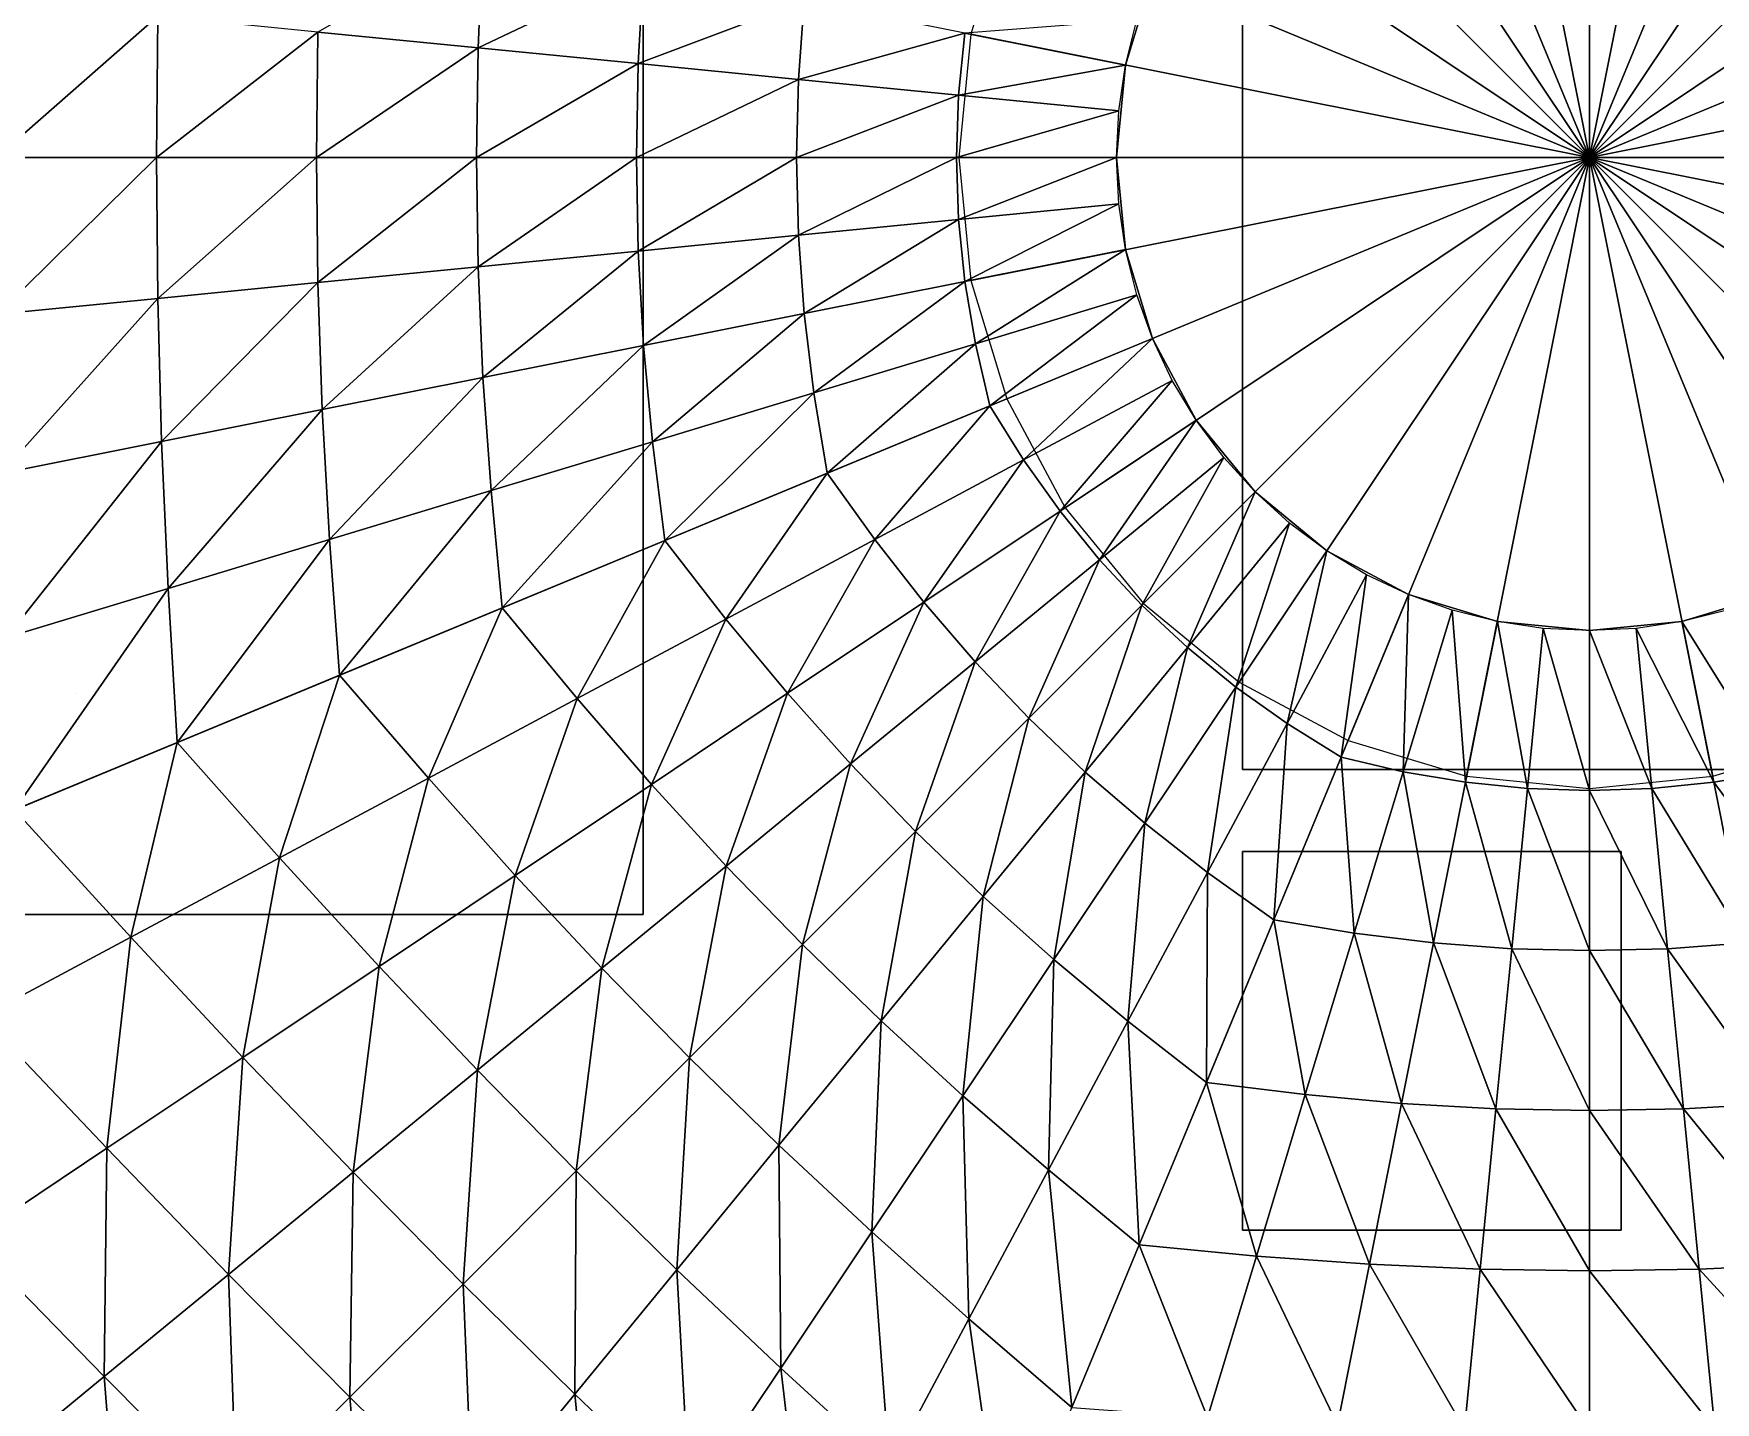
# Model space of a CAD drawing. Header units: metres. Extents: x -6.3 to 5, y -6 to 6.
# Drawn here: x -2.466 to 0.199, y -1.973 to 0.196 of the extents above; entities that cross this region are included whole.
import ezdxf

# ---------------------------------------------------------------- set-up
doc = ezdxf.new("R2010")
doc.units = ezdxf.units.M
for name, color, linetype in [('ACO_3D', 1, 'CONTINUOUS'), ('FUNDACAO', 5, 'CONTINUOUS'), ('MEMBRANA_3D', 3, 'CONTINUOUS'), ('MOBILIARIO', 9, 'CONTINUOUS'), ('VIDRO_3D', 4, 'CONTINUOUS')]:
    doc.layers.add(name, color=color, linetype=linetype)

msp = doc.modelspace()

# ---------------------------------------------------------------- linework, layer by layer
at = {"layer": 'ACO_3D'}
for points in [[(0.287, 0.6929, 4.6), (0.1463, 0.7356, 4.6), (0, 0.75, 4.6), (-0.1463, 0.7356, 4.6), (-0.287, 0.6929, 4.6), (-0.4167, 0.6236, 4.6), (-0.5303, 0.5303, 4.6), (-0.6236, 0.4167, 4.6), (-0.6929, 0.287, 4.6), (-0.7356, 0.1463, 4.6), (-0.75, 0, 4.6), (-0.7356, -0.1463, 4.6), (-0.6929, -0.287, 4.6), (-0.6236, -0.4167, 4.6), (-0.5303, -0.5303, 4.6), (-0.4167, -0.6236, 4.6), (-0.287, -0.6929, 4.6), (-0.1463, -0.7356, 4.6), (0, -0.75, 4.6), (0.1463, -0.7356, 4.6), (0.287, -0.6929, 4.6)], [(0.287, 0.6929, 5.05), (0.1463, 0.7356, 5.05), (0, 0.75, 5.05), (-0.1463, 0.7356, 5.05), (-0.287, 0.6929, 5.05), (-0.4167, 0.6236, 5.05), (-0.5303, 0.5303, 5.05), (-0.6236, 0.4167, 5.05), (-0.6929, 0.287, 5.05), (-0.7356, 0.1463, 5.05), (-0.75, 0, 5.05), (-0.7356, -0.1463, 5.05), (-0.6929, -0.287, 5.05), (-0.6236, -0.4167, 5.05), (-0.5303, -0.5303, 5.05), (-0.4167, -0.6236, 5.05), (-0.287, -0.6929, 5.05), (-0.1463, -0.7356, 5.05), (0, -0.75, 5.05), (0.1463, -0.7356, 5.05), (0.287, -0.6929, 5.05)], [(-3.4, -1.4083, 2.7), (-0.6929, -0.287, 4.6)], [(-1.4083, -3.4, 2.7), (-0.287, -0.6929, 4.6)]]:
    msp.add_polyline3d(points, dxfattribs=at)
at = {"layer": 'FUNDACAO'}
for points in [[(-2.4, -0.85, -0.2), (-2.4, -0.85, -2)], [(0, -0.85, -0.2), (0, -0.85, -2)]]:
    msp.add_polyline3d(points, dxfattribs=at)
at = {"layer": 'MEMBRANA_3D'}
msp.add_polyline3d([(0.3827, 0.9239, 5.2), (0.1951, 0.9808, 5.2), (0, 1, 5.2), (-0.1951, 0.9808, 5.2), (-0.3827, 0.9239, 5.2), (-0.5556, 0.8315, 5.2), (-0.7071, 0.7071, 5.2), (-0.8315, 0.5556, 5.2), (-0.9239, 0.3827, 5.2), (-0.9808, 0.1951, 5.2), (-1, 0, 5.2), (-0.9808, -0.1951, 5.2), (-0.9239, -0.3827, 5.2), (-0.8315, -0.5556, 5.2), (-0.7071, -0.7071, 5.2), (-0.5556, -0.8315, 5.2), (-0.3827, -0.9239, 5.2), (-0.1951, -0.9808, 5.2), (0, -1, 5.2), (0.1951, -0.9808, 5.2), (0.3827, -0.9239, 5.2)], dxfattribs=at)
for points in [[(0, 0, 5.3), (0, 1, 5.2), (-0.1951, 0.9808, 5.2), (0, 0, 5.3)], [(0, 0, 5.3), (0.1951, 0.9808, 5.2), (0, 1, 5.2), (0, 0, 5.3)], [(0, 0, 5.3), (-0.1951, 0.9808, 5.2), (-0.3827, 0.9239, 5.2), (0, 0, 5.3)], [(0, 0, 5.3), (0.3827, 0.9239, 5.2), (0.1951, 0.9808, 5.2), (0, 0, 5.3)], [(0, 0, 5.3), (-0.3827, 0.9239, 5.2), (-0.5556, 0.8315, 5.2), (0, 0, 5.3)], [(0, 0, 5.3), (0.5556, 0.8315, 5.2), (0.3827, 0.9239, 5.2), (0, 0, 5.3)], [(0, 0, 5.3), (-0.5556, 0.8315, 5.2), (-0.7071, 0.7071, 5.2), (0, 0, 5.3)], [(0, 0, 5.3), (0.7071, 0.7071, 5.2), (0.5556, 0.8315, 5.2), (0, 0, 5.3)], [(0, 0, 5.3), (-0.7071, 0.7071, 5.2), (-0.8315, 0.5556, 5.2), (0, 0, 5.3)], [(0, 0, 5.3), (0.8315, 0.5556, 5.2), (0.7071, 0.7071, 5.2), (0, 0, 5.3)], [(0, 0, 5.3), (-0.8315, 0.5556, 5.2), (-0.9239, 0.3827, 5.2), (0, 0, 5.3)], [(0, 0, 5.3), (0.9239, 0.3827, 5.2), (0.8315, 0.5556, 5.2), (0, 0, 5.3)], [(0, 0, 5.3), (-0.9239, 0.3827, 5.2), (-0.9808, 0.1951, 5.2), (0, 0, 5.3)], [(0, 0, 5.3), (0.9808, 0.1951, 5.2), (0.9239, 0.3827, 5.2), (0, 0, 5.3)], [(-1.754, 0.3489, 4.1599), (-2.0155, 0.1985, 4.0309), (-1.7617, 0.1735, 4.1694)], [(-1.4994, 0.2982, 4.2928), (-1.754, 0.3489, 4.1599), (-1.7617, 0.1735, 4.1694)], [(-1.4994, 0.2982, 4.2928), (-1.7617, 0.1735, 4.1694), (-1.5079, 0.1485, 4.2995)], [(-1.2448, 0.2476, 4.4149), (-1.4994, 0.2982, 4.2928), (-1.5079, 0.1485, 4.2995)], [(-2.2694, 0.2235, 3.8853), (-2.5232, 0.2485, 3.7334), (-2.525, 0, 3.7397)], [(-1.2448, 0.2476, 4.4149), (-1.5079, 0.1485, 4.2995), (-1.254, 0.1235, 4.419)], [(-0.9902, 0.197, 4.5222), (-1.2448, 0.2476, 4.4149), (-1.254, 0.1235, 4.419)], [(-2.2694, 0.2235, 3.8853), (-2.525, 0, 3.7397), (-2.2714, 0, 3.8905)], [(-2.0155, 0.1985, 4.0309), (-2.2694, 0.2235, 3.8853), (-2.2714, 0, 3.8905)], [(-0.7177, 0.2177, 4.6), (-0.9902, 0.197, 4.5222), (-0.7356, 0.1463, 4.6)], [(-2.0155, 0.1985, 4.0309), (-2.2714, 0, 3.8905), (-2.0179, 0, 4.0351)], [(-1.7617, 0.1735, 4.1694), (-2.0155, 0.1985, 4.0309), (-2.0179, 0, 4.0351)], [(-0.9902, 0.197, 4.5222), (-1.254, 0.1235, 4.419), (-1.0002, 0.0985, 4.5239)], [(-0.7356, 0.1463, 4.6), (-0.9902, 0.197, 4.5222), (-1.0002, 0.0985, 4.5239)], [(0, 0, 5.3), (-0.9808, 0.1951, 5.2), (-1, 0, 5.2), (0, 0, 5.3)], [(0, 0, 5.3), (1, 0, 5.2), (0.9808, 0.1951, 5.2), (0, 0, 5.3)], [(-1.7617, 0.1735, 4.1694), (-2.0179, 0, 4.0351), (-1.7643, 0, 4.1726)], [(-1.5079, 0.1485, 4.2995), (-1.7617, 0.1735, 4.1694), (-1.7643, 0, 4.1726)], [(-1.5079, 0.1485, 4.2995), (-1.7643, 0, 4.1726), (-1.5107, 0, 4.3017)], [(-1.254, 0.1235, 4.419), (-1.5079, 0.1485, 4.2995), (-1.5107, 0, 4.3017)], [(-0.7356, 0.1463, 4.6), (-1.0002, 0.0985, 4.5239), (-0.7464, 0.0735, 4.6)], [(-1.254, 0.1235, 4.419), (-1.5107, 0, 4.3017), (-1.2571, 0, 4.4203)], [(-1.0002, 0.0985, 4.5239), (-1.254, 0.1235, 4.419), (-1.2571, 0, 4.4203)], [(-1.0002, 0.0985, 4.5239), (-1.2571, 0, 4.4203), (-1.0036, 0, 4.5244)], [(-0.7464, 0.0735, 4.6), (-1.0002, 0.0985, 4.5239), (-1.0036, 0, 4.5244)], [(-0.7464, 0.0735, 4.6), (-1.0036, 0, 4.5244), (-0.75, 0, 4.6)], [(-2.2714, 0, 3.8905), (-2.525, 0, 3.7397), (-2.5232, -0.2485, 3.7334)], [(-2.2714, 0, 3.8905), (-2.5232, -0.2485, 3.7334), (-2.2694, -0.2235, 3.8853)], [(-2.0179, 0, 4.0351), (-2.2714, 0, 3.8905), (-2.2694, -0.2235, 3.8853)], [(-2.0179, 0, 4.0351), (-2.2694, -0.2235, 3.8853), (-2.0155, -0.1985, 4.0309)], [(-1.7643, 0, 4.1726), (-2.0179, 0, 4.0351), (-2.0155, -0.1985, 4.0309)], [(-1.7643, 0, 4.1726), (-2.0155, -0.1985, 4.0309), (-1.7617, -0.1735, 4.1694)], [(-1.5107, 0, 4.3017), (-1.7643, 0, 4.1726), (-1.7617, -0.1735, 4.1694)], [(-1.5107, 0, 4.3017), (-1.7617, -0.1735, 4.1694), (-1.5079, -0.1485, 4.2995)], [(-1.2571, 0, 4.4203), (-1.5107, 0, 4.3017), (-1.5079, -0.1485, 4.2995)], [(-1.2571, 0, 4.4203), (-1.5079, -0.1485, 4.2995), (-1.254, -0.1235, 4.419)], [(-1.0036, 0, 4.5244), (-1.2571, 0, 4.4203), (-1.254, -0.1235, 4.419)], [(-1.0036, 0, 4.5244), (-1.254, -0.1235, 4.419), (-1.0002, -0.0985, 4.5239)], [(-0.75, 0, 4.6), (-1.0036, 0, 4.5244), (-1.0002, -0.0985, 4.5239)], [(-0.75, 0, 4.6), (-1.0002, -0.0985, 4.5239), (-0.7464, -0.0735, 4.6)], [(0, 0, 5.3), (-1, 0, 5.2), (-0.9808, -0.1951, 5.2), (0, 0, 5.3)], [(0, 0, 5.3), (-0.9808, -0.1951, 5.2), (-0.9239, -0.3827, 5.2), (0, 0, 5.3)], [(0, 0, 5.3), (-0.9239, -0.3827, 5.2), (-0.8315, -0.5556, 5.2), (0, 0, 5.3)], [(0, 0, 5.3), (-0.8315, -0.5556, 5.2), (-0.7071, -0.7071, 5.2), (0, 0, 5.3)], [(0, 0, 5.3), (-0.7071, -0.7071, 5.2), (-0.5556, -0.8315, 5.2), (0, 0, 5.3)], [(0, 0, 5.3), (-0.5556, -0.8315, 5.2), (-0.3827, -0.9239, 5.2), (0, 0, 5.3)], [(0, 0, 5.3), (-0.3827, -0.9239, 5.2), (-0.1951, -0.9808, 5.2), (0, 0, 5.3)], [(0, 0, 5.3), (-0.1951, -0.9808, 5.2), (0, -1, 5.2), (0, 0, 5.3)], [(0, 0, 5.3), (0, -1, 5.2), (0.1951, -0.9808, 5.2), (0, 0, 5.3)], [(0, 0, 5.3), (0.1951, -0.9808, 5.2), (0.3827, -0.9239, 5.2), (0, 0, 5.3)], [(0, 0, 5.3), (0.3827, -0.9239, 5.2), (0.5556, -0.8315, 5.2), (0, 0, 5.3)], [(0, 0, 5.3), (0.5556, -0.8315, 5.2), (0.7071, -0.7071, 5.2), (0, 0, 5.3)], [(0, 0, 5.3), (0.7071, -0.7071, 5.2), (0.8315, -0.5556, 5.2), (0, 0, 5.3)], [(0, 0, 5.3), (0.8315, -0.5556, 5.2), (0.9239, -0.3827, 5.2), (0, 0, 5.3)], [(0, 0, 5.3), (0.9239, -0.3827, 5.2), (0.9808, -0.1951, 5.2), (0, 0, 5.3)], [(0, 0, 5.3), (0.9808, -0.1951, 5.2), (1, 0, 5.2), (0, 0, 5.3)], [(-0.7464, -0.0735, 4.6), (-1.0002, -0.0985, 4.5239), (-0.9902, -0.197, 4.5222)], [(-0.7464, -0.0735, 4.6), (-0.9902, -0.197, 4.5222), (-0.7356, -0.1463, 4.6)], [(-1.0002, -0.0985, 4.5239), (-1.254, -0.1235, 4.419), (-1.2448, -0.2476, 4.4149)], [(-1.0002, -0.0985, 4.5239), (-1.2448, -0.2476, 4.4149), (-0.9902, -0.197, 4.5222)], [(-1.254, -0.1235, 4.419), (-1.5079, -0.1485, 4.2995), (-1.4994, -0.2982, 4.2928)], [(-1.254, -0.1235, 4.419), (-1.4994, -0.2982, 4.2928), (-1.2448, -0.2476, 4.4149)], [(-1.5079, -0.1485, 4.2995), (-1.7617, -0.1735, 4.1694), (-1.754, -0.3489, 4.1599)], [(-1.5079, -0.1485, 4.2995), (-1.754, -0.3489, 4.1599), (-1.4994, -0.2982, 4.2928)], [(-0.7356, -0.1463, 4.6), (-0.9902, -0.197, 4.5222), (-0.9736, -0.2953, 4.5193)], [(-0.7356, -0.1463, 4.6), (-0.9736, -0.2953, 4.5193), (-0.7177, -0.2177, 4.6)], [(-1.7617, -0.1735, 4.1694), (-2.0155, -0.1985, 4.0309), (-2.0086, -0.3995, 4.0183)], [(-1.7617, -0.1735, 4.1694), (-2.0086, -0.3995, 4.0183), (-1.754, -0.3489, 4.1599)], [(-2.0155, -0.1985, 4.0309), (-2.2694, -0.2235, 3.8853), (-2.2632, -0.4502, 3.8693)], [(-2.0155, -0.1985, 4.0309), (-2.2632, -0.4502, 3.8693), (-2.0086, -0.3995, 4.0183)], [(-0.9902, -0.197, 4.5222), (-1.2448, -0.2476, 4.4149), (-1.2295, -0.373, 4.408)], [(-0.9902, -0.197, 4.5222), (-1.2295, -0.373, 4.408), (-0.9736, -0.2953, 4.5193)], [(-2.2694, -0.2235, 3.8853), (-2.5232, -0.2485, 3.7334), (-2.5178, -0.5008, 3.7141)], [(-2.2694, -0.2235, 3.8853), (-2.5178, -0.5008, 3.7141), (-2.2632, -0.4502, 3.8693)], [(-0.7177, -0.2177, 4.6), (-0.9736, -0.2953, 4.5193), (-0.9506, -0.3937, 4.5149)], [(-0.7177, -0.2177, 4.6), (-0.9506, -0.3937, 4.5149), (-0.6929, -0.287, 4.6)], [(-1.2448, -0.2476, 4.4149), (-1.4994, -0.2982, 4.2928), (-1.4853, -0.4506, 4.2812)], [(-1.2448, -0.2476, 4.4149), (-1.4853, -0.4506, 4.2812), (-1.2295, -0.373, 4.408)], [(-0.6929, -0.287, 4.6), (-0.9506, -0.3937, 4.5149), (-0.8973, -0.4796, 4.5193)], [(-0.6929, -0.287, 4.6), (-0.8973, -0.4796, 4.5193), (-0.6614, -0.3535, 4.6)], [(-1.4994, -0.2982, 4.2928), (-1.754, -0.3489, 4.1599), (-1.7412, -0.5282, 4.1433)], [(-1.4994, -0.2982, 4.2928), (-1.7412, -0.5282, 4.1433), (-1.4853, -0.4506, 4.2812)], [(-0.9736, -0.2953, 4.5193), (-1.2295, -0.373, 4.408), (-1.2082, -0.5005, 4.3976)], [(-0.9736, -0.2953, 4.5193), (-1.2082, -0.5005, 4.3976), (-0.9506, -0.3937, 4.5149)], [(-1.754, -0.3489, 4.1599), (-2.0086, -0.3995, 4.0183), (-1.9971, -0.6058, 3.9963)], [(-1.754, -0.3489, 4.1599), (-1.9971, -0.6058, 3.9963), (-1.7412, -0.5282, 4.1433)], [(-1.2295, -0.373, 4.408), (-1.4853, -0.4506, 4.2812), (-1.4659, -0.6072, 4.264)], [(-1.2295, -0.373, 4.408), (-1.4659, -0.6072, 4.264), (-1.2082, -0.5005, 4.3976)], [(-0.6614, -0.3535, 4.6), (-0.8973, -0.4796, 4.5193), (-0.8394, -0.5609, 4.5222)], [(-0.6614, -0.3535, 4.6), (-0.8394, -0.5609, 4.5222), (-0.6236, -0.4167, 4.6)], [(-2.0086, -0.3995, 4.0183), (-2.2632, -0.4502, 3.8693), (-2.253, -0.6834, 3.8418)], [(-2.0086, -0.3995, 4.0183), (-2.253, -0.6834, 3.8418), (-1.9971, -0.6058, 3.9963)], [(-0.9506, -0.3937, 4.5149), (-1.2082, -0.5005, 4.3976), (-1.1331, -0.6056, 4.408)], [(-0.9506, -0.3937, 4.5149), (-1.1331, -0.6056, 4.408), (-0.8973, -0.4796, 4.5193)], [(-0.6236, -0.4167, 4.6), (-0.8394, -0.5609, 4.5222), (-0.7769, -0.6376, 4.5239)], [(-0.6236, -0.4167, 4.6), (-0.7769, -0.6376, 4.5239), (-0.5798, -0.4758, 4.6)], [(-2.2632, -0.4502, 3.8693), (-2.5178, -0.5008, 3.7141), (-2.5089, -0.7611, 3.6807)], [(-2.2632, -0.4502, 3.8693), (-2.5089, -0.7611, 3.6807), (-2.253, -0.6834, 3.8418)], [(-1.4853, -0.4506, 4.2812), (-1.7412, -0.5282, 4.1433), (-1.7235, -0.7139, 4.1186)], [(-1.4853, -0.4506, 4.2812), (-1.7235, -0.7139, 4.1186), (-1.4659, -0.6072, 4.264)], [(-0.8973, -0.4796, 4.5193), (-1.1331, -0.6056, 4.408), (-1.0553, -0.7051, 4.4149)], [(-0.8973, -0.4796, 4.5193), (-1.0553, -0.7051, 4.4149), (-0.8394, -0.5609, 4.5222)], [(-0.5798, -0.4758, 4.6), (-0.7769, -0.6376, 4.5239), (-0.7096, -0.7096, 4.5244)], [(-0.5798, -0.4758, 4.6), (-0.7096, -0.7096, 4.5244), (-0.5303, -0.5303, 4.6)], [(-1.2082, -0.5005, 4.3976), (-1.4659, -0.6072, 4.264), (-1.3689, -0.7317, 4.2812)], [(-1.2082, -0.5005, 4.3976), (-1.3689, -0.7317, 4.2812), (-1.1331, -0.6056, 4.408)], [(-1.7412, -0.5282, 4.1433), (-1.9971, -0.6058, 3.9963), (-1.9812, -0.8206, 3.9637)], [(-1.7412, -0.5282, 4.1433), (-1.9812, -0.8206, 3.9637), (-1.7235, -0.7139, 4.1186)], [(-0.5303, -0.5303, 4.6), (-0.7096, -0.7096, 4.5244), (-0.6376, -0.7769, 4.5239)], [(-0.5303, -0.5303, 4.6), (-0.6376, -0.7769, 4.5239), (-0.4758, -0.5798, 4.6)], [(-0.8394, -0.5609, 4.5222), (-1.0553, -0.7051, 4.4149), (-0.9741, -0.7994, 4.419)], [(-0.8394, -0.5609, 4.5222), (-0.9741, -0.7994, 4.419), (-0.7769, -0.6376, 4.5239)], [(-0.4758, -0.5798, 4.6), (-0.6376, -0.7769, 4.5239), (-0.5609, -0.8394, 4.5222)], [(-0.4758, -0.5798, 4.6), (-0.5609, -0.8394, 4.5222), (-0.4167, -0.6236, 4.6)], [(-1.9971, -0.6058, 3.9963), (-2.253, -0.6834, 3.8418), (-2.2388, -0.9273, 3.8009)], [(-1.9971, -0.6058, 3.9963), (-2.2388, -0.9273, 3.8009), (-1.9812, -0.8206, 3.9637)], [(-1.4659, -0.6072, 4.264), (-1.7235, -0.7139, 4.1186), (-1.6047, -0.8577, 4.1433)], [(-1.4659, -0.6072, 4.264), (-1.6047, -0.8577, 4.1433), (-1.3689, -0.7317, 4.2812)], [(-1.1331, -0.6056, 4.408), (-1.3689, -0.7317, 4.2812), (-1.2711, -0.8493, 4.2928)], [(-1.1331, -0.6056, 4.408), (-1.2711, -0.8493, 4.2928), (-1.0553, -0.7051, 4.4149)], [(-0.7769, -0.6376, 4.5239), (-0.9741, -0.7994, 4.419), (-0.8889, -0.8889, 4.4203)], [(-0.7769, -0.6376, 4.5239), (-0.8889, -0.8889, 4.4203), (-0.7096, -0.7096, 4.5244)], [(-0.4167, -0.6236, 4.6), (-0.5609, -0.8394, 4.5222), (-0.4796, -0.8973, 4.5193)], [(-0.4167, -0.6236, 4.6), (-0.4796, -0.8973, 4.5193), (-0.3535, -0.6614, 4.6)], [(-0.3535, -0.6614, 4.6), (-0.4796, -0.8973, 4.5193), (-0.3937, -0.9506, 4.5149)], [(-0.3535, -0.6614, 4.6), (-0.3937, -0.9506, 4.5149), (-0.287, -0.6929, 4.6)], [(-2.253, -0.6834, 3.8418), (-2.5089, -0.7611, 3.6807), (-2.4965, -1.0341, 3.631)], [(-2.253, -0.6834, 3.8418), (-2.4965, -1.0341, 3.631), (-2.2388, -0.9273, 3.8009)], [(-0.287, -0.6929, 4.6), (-0.3937, -0.9506, 4.5149), (-0.2953, -0.9736, 4.5193)], [(-0.287, -0.6929, 4.6), (-0.2953, -0.9736, 4.5193), (-0.2177, -0.7177, 4.6)], [(-1.7235, -0.7139, 4.1186), (-1.9812, -0.8206, 3.9637), (-1.8405, -0.9838, 3.9963)], [(-1.7235, -0.7139, 4.1186), (-1.8405, -0.9838, 3.9963), (-1.6047, -0.8577, 4.1433)], [(-1.0553, -0.7051, 4.4149), (-1.2711, -0.8493, 4.2928), (-1.1712, -0.9612, 4.2995)], [(-1.0553, -0.7051, 4.4149), (-1.1712, -0.9612, 4.2995), (-0.9741, -0.7994, 4.419)], [(-0.7096, -0.7096, 4.5244), (-0.8889, -0.8889, 4.4203), (-0.7994, -0.9741, 4.419)], [(-0.7096, -0.7096, 4.5244), (-0.7994, -0.9741, 4.419), (-0.6376, -0.7769, 4.5239)], [(-0.2177, -0.7177, 4.6), (-0.2953, -0.9736, 4.5193), (-0.197, -0.9902, 4.5222)], [(-0.2177, -0.7177, 4.6), (-0.197, -0.9902, 4.5222), (-0.1463, -0.7356, 4.6)], [(0.1463, -0.7356, 4.6), (0.2953, -0.9736, 4.5193), (0.2177, -0.7177, 4.6)], [(-1.3689, -0.7317, 4.2812), (-1.6047, -0.8577, 4.1433), (-1.487, -0.9936, 4.1599)], [(-1.3689, -0.7317, 4.2812), (-1.487, -0.9936, 4.1599), (-1.2711, -0.8493, 4.2928)], [(-0.1463, -0.7356, 4.6), (-0.197, -0.9902, 4.5222), (-0.0985, -1.0002, 4.5239)], [(-0.1463, -0.7356, 4.6), (-0.0985, -1.0002, 4.5239), (-0.0735, -0.7464, 4.6)], [(0.0735, -0.7464, 4.6), (0.197, -0.9902, 4.5222), (0.1463, -0.7356, 4.6)], [(0.1463, -0.7356, 4.6), (0.197, -0.9902, 4.5222), (0.2953, -0.9736, 4.5193)], [(-0.0735, -0.7464, 4.6), (-0.0985, -1.0002, 4.5239), (0, -1.0036, 4.5244)], [(-0.0735, -0.7464, 4.6), (0, -1.0036, 4.5244), (0, -0.75, 4.6)], [(0, -0.75, 4.6), (0.0985, -1.0002, 4.5239), (0.0735, -0.7464, 4.6)], [(0, -0.75, 4.6), (0, -1.0036, 4.5244), (0.0985, -1.0002, 4.5239)], [(0.0735, -0.7464, 4.6), (0.0985, -1.0002, 4.5239), (0.197, -0.9902, 4.5222)], [(-0.9741, -0.7994, 4.419), (-1.1712, -0.9612, 4.2995), (-1.0682, -1.0682, 4.3017)], [(-0.9741, -0.7994, 4.419), (-1.0682, -1.0682, 4.3017), (-0.8889, -0.8889, 4.4203)], [(-0.6376, -0.7769, 4.5239), (-0.7994, -0.9741, 4.419), (-0.7051, -1.0553, 4.4149)], [(-0.6376, -0.7769, 4.5239), (-0.7051, -1.0553, 4.4149), (-0.5609, -0.8394, 4.5222)], [(-1.9812, -0.8206, 3.9637), (-2.2388, -0.9273, 3.8009), (-2.0764, -1.1098, 3.8418)], [(-1.9812, -0.8206, 3.9637), (-2.0764, -1.1098, 3.8418), (-1.8405, -0.9838, 3.9963)], [(-1.2711, -0.8493, 4.2928), (-1.487, -0.9936, 4.1599), (-1.3684, -1.123, 4.1694)], [(-1.2711, -0.8493, 4.2928), (-1.3684, -1.123, 4.1694), (-1.1712, -0.9612, 4.2995)], [(-0.5609, -0.8394, 4.5222), (-0.7051, -1.0553, 4.4149), (-0.6056, -1.1331, 4.408)], [(-0.5609, -0.8394, 4.5222), (-0.6056, -1.1331, 4.408), (-0.4796, -0.8973, 4.5193)], [(-1.6047, -0.8577, 4.1433), (-1.8405, -0.9838, 3.9963), (-1.7028, -1.1378, 4.0183)], [(-1.6047, -0.8577, 4.1433), (-1.7028, -1.1378, 4.0183), (-1.487, -0.9936, 4.1599)], [(-0.8889, -0.8889, 4.4203), (-1.0682, -1.0682, 4.3017), (-0.9612, -1.1712, 4.2995)], [(-0.8889, -0.8889, 4.4203), (-0.9612, -1.1712, 4.2995), (-0.7994, -0.9741, 4.419)], [(-0.4796, -0.8973, 4.5193), (-0.6056, -1.1331, 4.408), (-0.5005, -1.2082, 4.3976)], [(-0.4796, -0.8973, 4.5193), (-0.5005, -1.2082, 4.3976), (-0.3937, -0.9506, 4.5149)], [(-2.2388, -0.9273, 3.8009), (-2.4965, -1.0341, 3.631), (-2.3122, -1.2359, 3.6807)], [(-2.2388, -0.9273, 3.8009), (-2.3122, -1.2359, 3.6807), (-2.0764, -1.1098, 3.8418)], [(-0.3937, -0.9506, 4.5149), (-0.5005, -1.2082, 4.3976), (-0.373, -1.2295, 4.408)], [(-0.3937, -0.9506, 4.5149), (-0.373, -1.2295, 4.408), (-0.2953, -0.9736, 4.5193)], [(-1.8405, -0.9838, 3.9963), (-2.0764, -1.1098, 3.8418), (-1.9186, -1.282, 3.8693)], [(-1.8405, -0.9838, 3.9963), (-1.9186, -1.282, 3.8693), (-1.7028, -1.1378, 4.0183)], [(-1.1712, -0.9612, 4.2995), (-1.3684, -1.123, 4.1694), (-1.2475, -1.2475, 4.1726)], [(-1.1712, -0.9612, 4.2995), (-1.2475, -1.2475, 4.1726), (-1.0682, -1.0682, 4.3017)], [(-0.7994, -0.9741, 4.419), (-0.9612, -1.1712, 4.2995), (-0.8493, -1.2711, 4.2928)], [(-0.7994, -0.9741, 4.419), (-0.8493, -1.2711, 4.2928), (-0.7051, -1.0553, 4.4149)], [(-0.2953, -0.9736, 4.5193), (-0.373, -1.2295, 4.408), (-0.2476, -1.2448, 4.4149)], [(-0.2953, -0.9736, 4.5193), (-0.2476, -1.2448, 4.4149), (-0.197, -0.9902, 4.5222)], [(0.197, -0.9902, 4.5222), (0.373, -1.2295, 4.408), (0.2953, -0.9736, 4.5193)], [(-1.487, -0.9936, 4.1599), (-1.7028, -1.1378, 4.0183), (-1.5656, -1.2848, 4.0309)], [(-1.487, -0.9936, 4.1599), (-1.5656, -1.2848, 4.0309), (-1.3684, -1.123, 4.1694)], [(-0.197, -0.9902, 4.5222), (-0.2476, -1.2448, 4.4149), (-0.1235, -1.254, 4.419)], [(-0.197, -0.9902, 4.5222), (-0.1235, -1.254, 4.419), (-0.0985, -1.0002, 4.5239)], [(-0.0985, -1.0002, 4.5239), (-0.1235, -1.254, 4.419), (0, -1.2571, 4.4203)], [(-0.0985, -1.0002, 4.5239), (0, -1.2571, 4.4203), (0, -1.0036, 4.5244)], [(0, -1.0036, 4.5244), (0.1235, -1.254, 4.419), (0.0985, -1.0002, 4.5239)], [(0, -1.0036, 4.5244), (0, -1.2571, 4.4203), (0.1235, -1.254, 4.419)], [(0.0985, -1.0002, 4.5239), (0.2476, -1.2448, 4.4149), (0.197, -0.9902, 4.5222)], [(0.0985, -1.0002, 4.5239), (0.1235, -1.254, 4.419), (0.2476, -1.2448, 4.4149)], [(0.197, -0.9902, 4.5222), (0.2476, -1.2448, 4.4149), (0.373, -1.2295, 4.408)], [(-2.4965, -1.0341, 3.631), (-2.548, -1.3619, 3.5137), (-2.3122, -1.2359, 3.6807)], [(-0.7051, -1.0553, 4.4149), (-0.8493, -1.2711, 4.2928), (-0.7317, -1.3689, 4.2812)], [(-0.7051, -1.0553, 4.4149), (-0.7317, -1.3689, 4.2812), (-0.6056, -1.1331, 4.408)], [(-1.0682, -1.0682, 4.3017), (-1.2475, -1.2475, 4.1726), (-1.123, -1.3684, 4.1694)], [(-1.0682, -1.0682, 4.3017), (-1.123, -1.3684, 4.1694), (-0.9612, -1.1712, 4.2995)], [(-2.0764, -1.1098, 3.8418), (-2.3122, -1.2359, 3.6807), (-2.1345, -1.4262, 3.7141)], [(-2.0764, -1.1098, 3.8418), (-2.1345, -1.4262, 3.7141), (-1.9186, -1.282, 3.8693)], [(-1.7028, -1.1378, 4.0183), (-1.9186, -1.282, 3.8693), (-1.7627, -1.4466, 3.8853)], [(-1.7028, -1.1378, 4.0183), (-1.7627, -1.4466, 3.8853), (-1.5656, -1.2848, 4.0309)], [(-1.3684, -1.123, 4.1694), (-1.5656, -1.2848, 4.0309), (-1.4268, -1.4268, 4.0351)], [(-1.3684, -1.123, 4.1694), (-1.4268, -1.4268, 4.0351), (-1.2475, -1.2475, 4.1726)], [(-0.6056, -1.1331, 4.408), (-0.7317, -1.3689, 4.2812), (-0.6072, -1.4659, 4.264)], [(-0.6056, -1.1331, 4.408), (-0.6072, -1.4659, 4.264), (-0.5005, -1.2082, 4.3976)], [(-0.9612, -1.1712, 4.2995), (-1.123, -1.3684, 4.1694), (-0.9936, -1.487, 4.1599)], [(-0.9612, -1.1712, 4.2995), (-0.9936, -1.487, 4.1599), (-0.8493, -1.2711, 4.2928)], [(-0.5005, -1.2082, 4.3976), (-0.6072, -1.4659, 4.264), (-0.4506, -1.4853, 4.2812)], [(-0.5005, -1.2082, 4.3976), (-0.4506, -1.4853, 4.2812), (-0.373, -1.2295, 4.408)], [(-2.3122, -1.2359, 3.6807), (-2.548, -1.3619, 3.5137), (-2.3503, -1.5704, 3.5531)], [(-2.3122, -1.2359, 3.6807), (-2.3503, -1.5704, 3.5531), (-2.1345, -1.4262, 3.7141)], [(-1.2475, -1.2475, 4.1726), (-1.4268, -1.4268, 4.0351), (-1.2848, -1.5656, 4.0309)], [(-1.2475, -1.2475, 4.1726), (-1.2848, -1.5656, 4.0309), (-1.123, -1.3684, 4.1694)], [(-0.373, -1.2295, 4.408), (-0.4506, -1.4853, 4.2812), (-0.2982, -1.4994, 4.2928)], [(-0.373, -1.2295, 4.408), (-0.2982, -1.4994, 4.2928), (-0.2476, -1.2448, 4.4149)], [(-0.2476, -1.2448, 4.4149), (-0.2982, -1.4994, 4.2928), (-0.1485, -1.5079, 4.2995)], [(-0.2476, -1.2448, 4.4149), (-0.1485, -1.5079, 4.2995), (-0.1235, -1.254, 4.419)], [(0.1235, -1.254, 4.419), (0.2982, -1.4994, 4.2928), (0.2476, -1.2448, 4.4149)], [(-0.8493, -1.2711, 4.2928), (-0.9936, -1.487, 4.1599), (-0.8577, -1.6047, 4.1433)], [(-0.8493, -1.2711, 4.2928), (-0.8577, -1.6047, 4.1433), (-0.7317, -1.3689, 4.2812)], [(-0.1235, -1.254, 4.419), (-0.1485, -1.5079, 4.2995), (0, -1.5107, 4.3017)], [(-0.1235, -1.254, 4.419), (0, -1.5107, 4.3017), (0, -1.2571, 4.4203)], [(0, -1.2571, 4.4203), (0.1485, -1.5079, 4.2995), (0.1235, -1.254, 4.419)], [(0, -1.2571, 4.4203), (0, -1.5107, 4.3017), (0.1485, -1.5079, 4.2995)], [(0.1235, -1.254, 4.419), (0.1485, -1.5079, 4.2995), (0.2982, -1.4994, 4.2928)], [(-1.9186, -1.282, 3.8693), (-2.1345, -1.4262, 3.7141), (-1.9599, -1.6084, 3.7334)], [(-1.9186, -1.282, 3.8693), (-1.9599, -1.6084, 3.7334), (-1.7627, -1.4466, 3.8853)], [(-1.5656, -1.2848, 4.0309), (-1.7627, -1.4466, 3.8853), (-1.6061, -1.6061, 3.8905)], [(-1.5656, -1.2848, 4.0309), (-1.6061, -1.6061, 3.8905), (-1.4268, -1.4268, 4.0351)], [(-2.548, -1.3619, 3.5137), (-2.5662, -1.7147, 3.3871), (-2.3503, -1.5704, 3.5531)], [(-1.123, -1.3684, 4.1694), (-1.2848, -1.5656, 4.0309), (-1.1378, -1.7028, 4.0183)], [(-1.123, -1.3684, 4.1694), (-1.1378, -1.7028, 4.0183), (-0.9936, -1.487, 4.1599)], [(-0.7317, -1.3689, 4.2812), (-0.8577, -1.6047, 4.1433), (-0.7139, -1.7235, 4.1186)], [(-0.7317, -1.3689, 4.2812), (-0.7139, -1.7235, 4.1186), (-0.6072, -1.4659, 4.264)], [(-2.1345, -1.4262, 3.7141), (-2.3503, -1.5704, 3.5531), (-2.1571, -1.7702, 3.5759)], [(-2.1345, -1.4262, 3.7141), (-2.1571, -1.7702, 3.5759), (-1.9599, -1.6084, 3.7334)], [(-1.4268, -1.4268, 4.0351), (-1.6061, -1.6061, 3.8905), (-1.4466, -1.7627, 3.8853)], [(-1.4268, -1.4268, 4.0351), (-1.4466, -1.7627, 3.8853), (-1.2848, -1.5656, 4.0309)], [(-1.7627, -1.4466, 3.8853), (-1.9599, -1.6084, 3.7334), (-1.7854, -1.7854, 3.7397)], [(-1.7627, -1.4466, 3.8853), (-1.7854, -1.7854, 3.7397), (-1.6061, -1.6061, 3.8905)], [(-0.6072, -1.4659, 4.264), (-0.7139, -1.7235, 4.1186), (-0.5282, -1.7412, 4.1433)], [(-0.6072, -1.4659, 4.264), (-0.5282, -1.7412, 4.1433), (-0.4506, -1.4853, 4.2812)], [(-0.9936, -1.487, 4.1599), (-1.1378, -1.7028, 4.0183), (-0.9838, -1.8405, 3.9963)], [(-0.9936, -1.487, 4.1599), (-0.9838, -1.8405, 3.9963), (-0.8577, -1.6047, 4.1433)], [(-0.4506, -1.4853, 4.2812), (-0.5282, -1.7412, 4.1433), (-0.3489, -1.754, 4.1599)], [(-0.4506, -1.4853, 4.2812), (-0.3489, -1.754, 4.1599), (-0.2982, -1.4994, 4.2928)], [(-0.2982, -1.4994, 4.2928), (-0.3489, -1.754, 4.1599), (-0.1735, -1.7617, 4.1694)], [(-0.2982, -1.4994, 4.2928), (-0.1735, -1.7617, 4.1694), (-0.1485, -1.5079, 4.2995)], [(-0.1485, -1.5079, 4.2995), (-0.1735, -1.7617, 4.1694), (0, -1.7643, 4.1726)], [(-0.1485, -1.5079, 4.2995), (0, -1.7643, 4.1726), (0, -1.5107, 4.3017)], [(0, -1.5107, 4.3017), (0.1735, -1.7617, 4.1694), (0.1485, -1.5079, 4.2995)], [(0, -1.5107, 4.3017), (0, -1.7643, 4.1726), (0.1735, -1.7617, 4.1694)], [(0.1485, -1.5079, 4.2995), (0.3489, -1.754, 4.1599), (0.2982, -1.4994, 4.2928)], [(0.1485, -1.5079, 4.2995), (0.1735, -1.7617, 4.1694), (0.3489, -1.754, 4.1599)], [(-2.3503, -1.5704, 3.5531), (-2.5662, -1.7147, 3.3871), (-2.3542, -1.9321, 3.4135)], [(-2.3503, -1.5704, 3.5531), (-2.3542, -1.9321, 3.4135), (-2.1571, -1.7702, 3.5759)], [(-1.2848, -1.5656, 4.0309), (-1.4466, -1.7627, 3.8853), (-1.282, -1.9186, 3.8693)], [(-1.2848, -1.5656, 4.0309), (-1.282, -1.9186, 3.8693), (-1.1378, -1.7028, 4.0183)], [(-1.9599, -1.6084, 3.7334), (-2.1571, -1.7702, 3.5759), (-1.9647, -1.9647, 3.5834)], [(-1.9599, -1.6084, 3.7334), (-1.9647, -1.9647, 3.5834), (-1.7854, -1.7854, 3.7397)], [(-1.6061, -1.6061, 3.8905), (-1.7854, -1.7854, 3.7397), (-1.6084, -1.9599, 3.7334)], [(-1.6061, -1.6061, 3.8905), (-1.6084, -1.9599, 3.7334), (-1.4466, -1.7627, 3.8853)], [(-0.8577, -1.6047, 4.1433), (-0.9838, -1.8405, 3.9963), (-0.8206, -1.9812, 3.9637)], [(-0.8577, -1.6047, 4.1433), (-0.8206, -1.9812, 3.9637), (-0.7139, -1.7235, 4.1186)], [(-1.1378, -1.7028, 4.0183), (-1.282, -1.9186, 3.8693), (-1.1098, -2.0764, 3.8418)], [(-1.1378, -1.7028, 4.0183), (-1.1098, -2.0764, 3.8418), (-0.9838, -1.8405, 3.9963)], [(-2.5662, -1.7147, 3.3871), (-2.5514, -2.0939, 3.2465), (-2.3542, -1.9321, 3.4135)], [(-0.7139, -1.7235, 4.1186), (-0.8206, -1.9812, 3.9637), (-0.6058, -1.9971, 3.9963)], [(-0.7139, -1.7235, 4.1186), (-0.6058, -1.9971, 3.9963), (-0.5282, -1.7412, 4.1433)], [(-0.5282, -1.7412, 4.1433), (-0.6058, -1.9971, 3.9963), (-0.3995, -2.0086, 4.0183)], [(-0.5282, -1.7412, 4.1433), (-0.3995, -2.0086, 4.0183), (-0.3489, -1.754, 4.1599)], [(-0.3489, -1.754, 4.1599), (-0.3995, -2.0086, 4.0183), (-0.1985, -2.0155, 4.0309)], [(-0.3489, -1.754, 4.1599), (-0.1985, -2.0155, 4.0309), (-0.1735, -1.7617, 4.1694)], [(0.1735, -1.7617, 4.1694), (0.3995, -2.0086, 4.0183), (0.3489, -1.754, 4.1599)], [(-2.1571, -1.7702, 3.5759), (-2.3542, -1.9321, 3.4135), (-2.144, -2.144, 3.4221)], [(-2.1571, -1.7702, 3.5759), (-2.144, -2.144, 3.4221), (-1.9647, -1.9647, 3.5834)], [(-1.7854, -1.7854, 3.7397), (-1.9647, -1.9647, 3.5834), (-1.7702, -2.1571, 3.5759)], [(-1.7854, -1.7854, 3.7397), (-1.7702, -2.1571, 3.5759), (-1.6084, -1.9599, 3.7334)], [(-1.4466, -1.7627, 3.8853), (-1.6084, -1.9599, 3.7334), (-1.4262, -2.1345, 3.7141)], [(-1.4466, -1.7627, 3.8853), (-1.4262, -2.1345, 3.7141), (-1.282, -1.9186, 3.8693)], [(-0.1735, -1.7617, 4.1694), (-0.1985, -2.0155, 4.0309), (0, -2.0179, 4.0351)], [(-0.1735, -1.7617, 4.1694), (0, -2.0179, 4.0351), (0, -1.7643, 4.1726)], [(0, -1.7643, 4.1726), (0.1985, -2.0155, 4.0309), (0.1735, -1.7617, 4.1694)], [(0, -1.7643, 4.1726), (0, -2.0179, 4.0351), (0.1985, -2.0155, 4.0309)], [(0.1735, -1.7617, 4.1694), (0.1985, -2.0155, 4.0309), (0.3995, -2.0086, 4.0183)], [(-0.9838, -1.8405, 3.9963), (-1.1098, -2.0764, 3.8418), (-0.9273, -2.2388, 3.8009)], [(-0.9838, -1.8405, 3.9963), (-0.9273, -2.2388, 3.8009), (-0.8206, -1.9812, 3.9637)], [(-1.282, -1.9186, 3.8693), (-1.4262, -2.1345, 3.7141), (-1.2359, -2.3122, 3.6807)], [(-1.282, -1.9186, 3.8693), (-1.2359, -2.3122, 3.6807), (-1.1098, -2.0764, 3.8418)], [(-2.3542, -1.9321, 3.4135), (-2.5514, -2.0939, 3.2465), (-2.3234, -2.3234, 3.2563)], [(-2.3542, -1.9321, 3.4135), (-2.3234, -2.3234, 3.2563), (-2.144, -2.144, 3.4221)], [(-1.9647, -1.9647, 3.5834), (-2.144, -2.144, 3.4221), (-1.9321, -2.3542, 3.4135)], [(-1.9647, -1.9647, 3.5834), (-1.9321, -2.3542, 3.4135), (-1.7702, -2.1571, 3.5759)], [(-1.6084, -1.9599, 3.7334), (-1.7702, -2.1571, 3.5759), (-1.5704, -2.3503, 3.5531)], [(-1.6084, -1.9599, 3.7334), (-1.5704, -2.3503, 3.5531), (-1.4262, -2.1345, 3.7141)]]:
    msp.add_3dface(points, dxfattribs=at)
at = {"layer": 'MOBILIARIO'}
for points in [[(-2.7, -1.2), (-1.5, -1.2), (-1.5, 1.2), (-2.7, 1.2)], [(-2.7, -1.2, 0.8), (-1.5, -1.2, 0.8), (-1.5, 1.2, 0.8), (-2.7, 1.2, 0.8)], [(-1.5, -1.2), (-1.5, 1.2), (-1.5, 1.2, 0.8), (-1.5, -1.2, 0.8)], [(-0.55, -0.97), (1.45, -0.97), (1.45, 0.97), (-0.55, 0.97)], [(-0.55, -0.97, 0.55), (1.45, -0.97, 0.55), (1.45, 0.97, 0.55), (-0.55, 0.97, 0.55)], [(-0.55, 0.97), (-0.55, -0.97), (-0.55, -0.97, 0.55), (-0.55, 0.97, 0.55)], [(-0.55, -0.97), (1.45, -0.97), (1.45, -0.97, 0.55), (-0.55, -0.97, 0.55)], [(-0.55, -1.7), (0.05, -1.7), (0.05, -1.1), (-0.55, -1.1)], [(-0.55, -1.7, 0.5), (0.05, -1.7, 0.5), (0.05, -1.1, 0.5), (-0.55, -1.1, 0.5)], [(0.05, -1.1), (-0.55, -1.1), (-0.55, -1.1, 0.5), (0.05, -1.1, 0.5)], [(-0.55, -1.1), (-0.55, -1.7), (-0.55, -1.7, 0.5), (-0.55, -1.1, 0.5)], [(0.05, -1.7), (0.05, -1.1), (0.05, -1.1, 0.5), (0.05, -1.7, 0.5)], [(-2.7, -1.2), (-1.5, -1.2), (-1.5, -1.2, 0.8), (-2.7, -1.2, 0.8)], [(-0.55, -1.7), (0.05, -1.7), (0.05, -1.7, 0.5), (-0.55, -1.7, 0.5)]]:
    msp.add_3dface(points, dxfattribs=at)
at = {"layer": 'VIDRO_3D'}
for points in [[(-0.6929, 0.287, 4.6), (-0.7356, 0.1463, 4.6), (-0.7356, 0.1463, 5.05), (-0.6929, 0.287, 5.05)], [(-0.7356, 0.1463, 4.6), (-0.75, 0, 4.6), (-0.75, 0, 5.05), (-0.7356, 0.1463, 5.05)], [(-0.75, 0, 4.6), (-0.7356, -0.1463, 4.6), (-0.7356, -0.1463, 5.05), (-0.75, 0, 5.05)], [(-0.7356, -0.1463, 4.6), (-0.6929, -0.287, 4.6), (-0.6929, -0.287, 5.05), (-0.7356, -0.1463, 5.05)], [(-0.6929, -0.287, 4.6), (-0.6236, -0.4167, 4.6), (-0.6236, -0.4167, 5.05), (-0.6929, -0.287, 5.05)], [(-0.6236, -0.4167, 4.6), (-0.5303, -0.5303, 4.6), (-0.5303, -0.5303, 5.05), (-0.6236, -0.4167, 5.05)], [(-0.5303, -0.5303, 4.6), (-0.4167, -0.6236, 4.6), (-0.4167, -0.6236, 5.05), (-0.5303, -0.5303, 5.05)], [(-0.4167, -0.6236, 4.6), (-0.287, -0.6929, 4.6), (-0.287, -0.6929, 5.05), (-0.4167, -0.6236, 5.05)], [(-0.287, -0.6929, 4.6), (-0.1463, -0.7356, 4.6), (-0.1463, -0.7356, 5.05), (-0.287, -0.6929, 5.05)], [(0.1463, -0.7356, 4.6), (0.287, -0.6929, 4.6), (0.287, -0.6929, 5.05), (0.1463, -0.7356, 5.05)], [(-0.1463, -0.7356, 4.6), (0, -0.75, 4.6), (0, -0.75, 5.05), (-0.1463, -0.7356, 5.05)], [(0, -0.75, 4.6), (0.1463, -0.7356, 4.6), (0.1463, -0.7356, 5.05), (0, -0.75, 5.05)], [(-3.4, -1.4083), (-1.4083, -3.4), (-1.4083, -3.4, 2.55), (-3.4, -1.4083, 2.55)]]:
    msp.add_3dface(points, dxfattribs=at)

doc.saveas('drawing.dxf')
